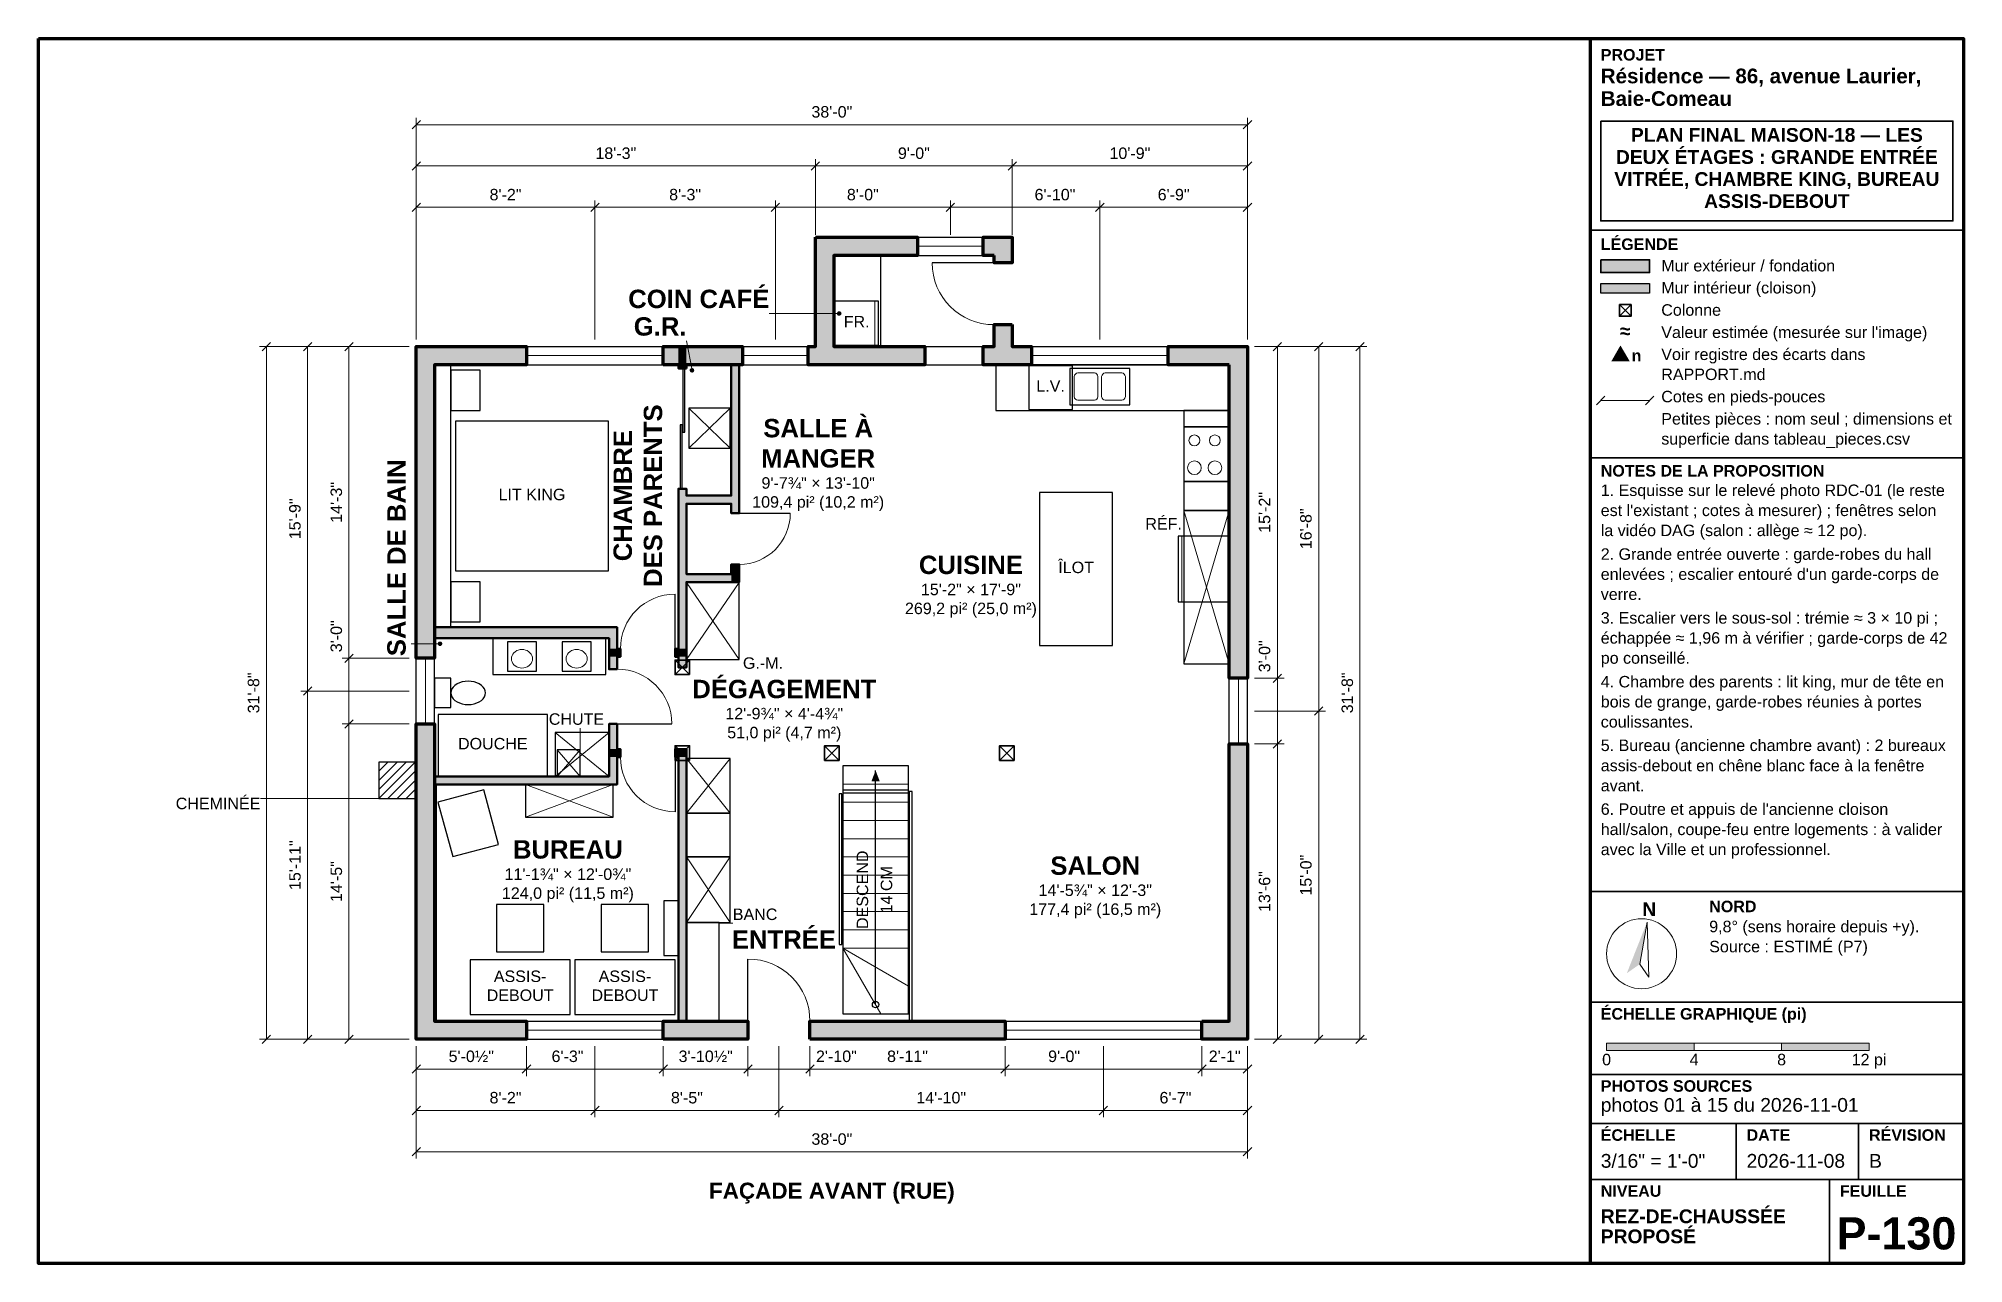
# Model space of a CAD drawing. Header units: inches. Extents: x -207 to 849, y -123 to 549.
import ezdxf
from ezdxf.enums import TextEntityAlignment as Align

# ---------------------------------------------------------------- set-up
doc = ezdxf.new("R2010")
doc.units = ezdxf.units.IN
doc.header["$MEASUREMENT"] = 0
for name, color, linetype in [('00-Cartouche', 7, 'Continuous'), ('10-Murs', 7, 'Continuous'), ('20-Ouvertures', 7, 'Continuous'), ('30-Escaliers-Elements', 7, 'Continuous'), ('40-Structure', 7, 'Continuous'), ('50-Cotes', 7, 'Continuous'), ('60-Etiquettes', 7, 'Continuous')]:
    doc.layers.add(name, color=color, linetype=linetype)
doc.styles.add('RELEVE', font='arial.ttf')
doc.styles.add('RELEVE_GRAS', font='arialbd.ttf')

msp = doc.modelspace()

# ---------------------------------------------------------------- hatches: boundary and pattern name
at = {"layer": '00-Cartouche', "true_color": 0x4d4d4d}
h = msp.add_hatch(color=7, dxfattribs=at)
h.dxf.hatch_style = 1
h.paths.add_polyline_path([(649.8, 427.6), (676.6, 427.6), (676.6, 420.6), (649.8, 420.6)])
at = {"layer": '00-Cartouche', "true_color": 0xc8c8c8}
h = msp.add_hatch(color=7, dxfattribs=at)
h.dxf.hatch_style = 1
h.paths.add_polyline_path([(649.8, 414.6), (676.6, 414.6), (676.6, 409.3), (649.8, 409.3)])
at = {"layer": '00-Cartouche', "true_color": 0xe8730c}
h = msp.add_hatch(color=30, dxfattribs=at)
h.dxf.hatch_style = 1
h.paths.add_polyline_path([(655.6, 371.9), (665.7, 371.9), (660.6, 380.6)])
at = {"layer": '00-Cartouche', "true_color": 0x000000}
h = msp.add_hatch(color=7, dxfattribs=at)
h.dxf.hatch_style = 1
h.paths.add_polyline_path([(675.2, 64.3), (664.1, 36.2), (671.2, 41.2)])
h = msp.add_hatch(color=7, dxfattribs=at)
h.dxf.hatch_style = 1
h.paths.add_polyline_path([(653, -2.1), (701, -2.1), (701, -6.1), (653, -6.1)])
h = msp.add_hatch(color=7, dxfattribs=at)
h.dxf.hatch_style = 1
h.paths.add_polyline_path([(749, -2.1), (797, -2.1), (797, -6.1), (749, -6.1)])
at = {"layer": '10-Murs', "true_color": 0x4d4d4d}
h = msp.add_hatch(color=7, dxfattribs=at)
h.dxf.hatch_style = 1
h.paths.add_polyline_path([(229, 370), (229, 440), (219, 440), (219, 370)])
h = msp.add_hatch(color=7, dxfattribs=at)
h.dxf.hatch_style = 1
h.paths.add_polyline_path([(219, 430), (219, 440), (275, 440), (275, 430)])
h = msp.add_hatch(color=7, dxfattribs=at)
h.dxf.hatch_style = 1
h.paths.add_polyline_path([(327, 440), (327, 430), (311, 430), (311, 440)])
h = msp.add_hatch(color=7, dxfattribs=at)
h.dxf.hatch_style = 1
h.paths.add_polyline_path([(317, 440), (327, 440), (327, 426), (317, 426)])
h = msp.add_hatch(color=7, dxfattribs=at)
h.dxf.hatch_style = 1
h.paths.add_polyline_path([(327, 370), (317, 370), (317, 392), (327, 392)])
h = msp.add_hatch(color=7, dxfattribs=at)
h.dxf.hatch_style = 1
h.paths.add_polyline_path([(0, 370), (0, 380), (60.5, 380), (60.5, 370)])
h = msp.add_hatch(color=7, dxfattribs=at)
h.dxf.hatch_style = 1
h.paths.add_polyline_path([(0, 380), (10, 380), (10, 209), (0, 209)])
h = msp.add_hatch(color=7, dxfattribs=at)
h.dxf.hatch_style = 1
h.paths.add_polyline_path([(135.5, 370), (135.5, 380), (179, 380), (179, 370)])
at = {"layer": '10-Murs', "true_color": 0xc8c8c8}
h = msp.add_hatch(color=7, dxfattribs=at)
h.dxf.hatch_style = 1
h.paths.add_polyline_path([(143.8, 380), (148.2, 380), (148.2, 368), (143.8, 368)])
h = msp.add_hatch(color=7, dxfattribs=at)
h.dxf.hatch_style = 1
h.paths.add_polyline_path([(172.8, 380), (177.2, 380), (177.2, 288.5), (172.8, 288.5)])
at = {"layer": '10-Murs', "true_color": 0x4d4d4d}
h = msp.add_hatch(color=7, dxfattribs=at)
h.dxf.hatch_style = 1
h.paths.add_polyline_path([(215, 370), (215, 380), (279, 380), (279, 370)])
h = msp.add_hatch(color=7, dxfattribs=at)
h.dxf.hatch_style = 1
h.paths.add_polyline_path([(311, 370), (311, 380), (337.5, 380), (337.5, 370)])
h = msp.add_hatch(color=7, dxfattribs=at)
h.dxf.hatch_style = 1
h.paths.add_polyline_path([(456, 380), (456, 370), (412.5, 370), (412.5, 380)])
h = msp.add_hatch(color=7, dxfattribs=at)
h.dxf.hatch_style = 1
h.paths.add_polyline_path([(446, 380), (456, 380), (456, 198), (446, 198)])
at = {"layer": '10-Murs', "true_color": 0xc8c8c8}
h = msp.add_hatch(color=7, dxfattribs=at)
h.dxf.hatch_style = 1
h.paths.add_polyline_path([(148.2, 204), (143.8, 204), (143.8, 302), (148.2, 302)])
h = msp.add_hatch(color=7, dxfattribs=at)
h.dxf.hatch_style = 1
h.paths.add_polyline_path([(143.8, 293.8), (177.2, 293.8), (177.2, 298.2), (143.8, 298.2)])
h = msp.add_hatch(color=7, dxfattribs=at)
h.dxf.hatch_style = 1
h.paths.add_polyline_path([(143.8, 250.8), (177.2, 250.8), (177.2, 255.2), (143.8, 255.2)])
h = msp.add_hatch(color=7, dxfattribs=at)
h.dxf.hatch_style = 1
h.paths.add_polyline_path([(177.2, 250.8), (172.8, 250.8), (172.8, 260.5), (177.2, 260.5)])
h = msp.add_hatch(color=7, dxfattribs=at)
h.dxf.hatch_style = 1
h.paths.add_polyline_path([(0, 220), (110.2, 220), (110.2, 226), (0, 226)])
h = msp.add_hatch(color=7, dxfattribs=at)
h.dxf.hatch_style = 1
h.paths.add_polyline_path([(105.8, 226), (110.2, 226), (110.2, 203), (105.8, 203)])
h = msp.add_hatch(color=7, dxfattribs=at)
h.dxf.hatch_style = 1
h.paths.add_polyline_path([(105.8, 209.8), (105.8, 214.2), (112, 214.2), (112, 209.8)])
h = msp.add_hatch(color=7, dxfattribs=at)
h.dxf.hatch_style = 1
h.paths.add_polyline_path([(148.2, 214.2), (148.2, 209.8), (142, 209.8), (142, 214.2)])
at = {"layer": '10-Murs', "true_color": 0x4d4d4d}
h = msp.add_hatch(color=7, dxfattribs=at)
h.dxf.hatch_style = 1
h.paths.add_polyline_path([(10, 0), (0, 0), (0, 173), (10, 173)])
at = {"layer": '10-Murs', "true_color": 0xc8c8c8}
h = msp.add_hatch(color=7, dxfattribs=at)
h.dxf.hatch_style = 1
h.paths.add_polyline_path([(110.2, 139.8), (105.8, 139.8), (105.8, 173), (110.2, 173)])
h = msp.add_hatch(color=7, dxfattribs=at)
h.dxf.hatch_style = 1
h.paths.add_polyline_path([(105.8, 154.8), (105.8, 159.2), (112, 159.2), (112, 154.8)])
h = msp.add_hatch(color=7, dxfattribs=at)
h.dxf.hatch_style = 1
h.paths.add_polyline_path([(148.2, 159.2), (148.2, 154.8), (142, 154.8), (142, 159.2)])
h = msp.add_hatch(color=7, dxfattribs=at)
h.dxf.hatch_style = 1
h.paths.add_polyline_path([(148.2, 0), (148.2, 159.2), (143.8, 159.2), (143.8, 0)])
at = {"layer": '10-Murs', "true_color": 0x4d4d4d}
h = msp.add_hatch(color=7, dxfattribs=at)
h.dxf.hatch_style = 1
h.paths.add_polyline_path([(456, 0), (446, 0), (446, 162), (456, 162)])
at = {"layer": '10-Murs', "true_color": 0xc8c8c8}
h = msp.add_hatch(color=7, dxfattribs=at)
h.dxf.hatch_style = 1
h.paths.add_polyline_path([(0, 139.8), (110.2, 139.8), (110.2, 144.2), (0, 144.2)])
at = {"layer": '10-Murs', "true_color": 0x4d4d4d}
h = msp.add_hatch(color=7, dxfattribs=at)
h.dxf.hatch_style = 1
h.paths.add_polyline_path([(0, 0), (0, 10), (60.5, 10), (60.5, 0)])
h = msp.add_hatch(color=7, dxfattribs=at)
h.dxf.hatch_style = 1
h.paths.add_polyline_path([(135.5, 0), (135.5, 10), (182, 10), (182, 0)])
h = msp.add_hatch(color=7, dxfattribs=at)
h.dxf.hatch_style = 1
h.paths.add_polyline_path([(216, 0), (216, 10), (323, 10), (323, 0)])
h = msp.add_hatch(color=7, dxfattribs=at)
h.dxf.hatch_style = 1
h.paths.add_polyline_path([(456, 10), (456, 0), (431, 0), (431, 10)])
at = {"layer": '30-Escaliers-Elements', "true_color": 0x000000}
h = msp.add_hatch(color=7, dxfattribs=at)
h.dxf.hatch_style = 1
h.paths.add_polyline_path([(252, 147.5), (249.7, 141.4), (254.3, 141.4)])
at = {"layer": '60-Etiquettes', "true_color": 0x000000}
h = msp.add_hatch(color=7, dxfattribs=at)
h.dxf.hatch_style = 1
h.paths.add_polyline_path([(233.3, 398.1), (233.2, 398.6), (232.9, 399), (232.5, 399.3), (232, 399.4), (231.5, 399.3), (231.1, 399), (230.9, 398.6), (230.8, 398.1), (230.9, 397.6), (231.1, 397.2), (231.5, 397), (232, 396.9), (232.5, 397), (232.9, 397.2), (233.2, 397.6)])
h = msp.add_hatch(color=7, dxfattribs=at)
h.dxf.hatch_style = 1
h.paths.add_polyline_path([(152.5, 367), (152.4, 367.5), (152.2, 367.9), (151.8, 368.1), (151.3, 368.2), (150.8, 368.1), (150.4, 367.9), (150.1, 367.5), (150, 367), (150.1, 366.5), (150.4, 366.1), (150.8, 365.8), (151.3, 365.7), (151.8, 365.8), (152.2, 366.1), (152.4, 366.5)])
h = msp.add_hatch(color=7, dxfattribs=at)
h.dxf.hatch_style = 1
h.paths.add_polyline_path([(14.3, 217), (14.2, 217.5), (13.9, 217.9), (13.5, 218.1), (13, 218.2), (12.5, 218.1), (12.1, 217.9), (11.9, 217.5), (11.8, 217), (11.9, 216.5), (12.1, 216.1), (12.5, 215.8), (13, 215.7), (13.5, 215.8), (13.9, 216.1), (14.2, 216.5)])

# ---------------------------------------------------------------- linework, layer by layer
at = {"layer": '00-Cartouche', "color": 7, "lineweight": 70}
msp.add_lwpolyline([(-207.2, 549), (848.8, 549), (848.8, -123), (-207.2, -123)], close=True, dxfattribs=at)
msp.add_lwpolyline([(644, 549), (644, -123)], dxfattribs=at)
at = {"layer": '00-Cartouche', "color": 7, "lineweight": 35}
for points in [[(649.8, 503.7), (843, 503.7), (843, 448.9), (649.8, 448.9)], [(649.8, 427.6), (676.6, 427.6), (676.6, 420.6), (649.8, 420.6)], [(660, 403), (666.4, 403), (666.4, 396.6), (660, 396.6)]]:
    msp.add_lwpolyline(points, close=True, dxfattribs=at)
for points in [[(644, 443.8), (848.8, 443.8)], [(647.4, 348), (652.1, 352.7)], [(674.3, 348), (678.9, 352.7)], [(644, 318.9), (848.8, 318.9)], [(644, 81.1), (848.8, 81.1)], [(644, 20.3), (848.8, 20.3)], [(644, -19.3), (848.8, -19.3)], [(644, -46.2), (848.8, -46.2)], [(724, -46.2), (724, -76.9)], [(791.2, -46.2), (791.2, -76.9)], [(644, -76.9), (848.8, -76.9)], [(775.2, -76.9), (775.2, -123)]]:
    msp.add_lwpolyline(points, dxfattribs=at)
at = {"layer": '00-Cartouche', "color": 7, "lineweight": 25}
msp.add_lwpolyline([(649.8, 414.6), (676.6, 414.6), (676.6, 409.3), (649.8, 409.3)], close=True, dxfattribs=at)
for points in [[(660, 403), (666.4, 396.6)], [(666.4, 403), (660, 396.6)]]:
    msp.add_lwpolyline(points, dxfattribs=at)
at = {"layer": '00-Cartouche', "color": 7, "lineweight": 18}
msp.add_lwpolyline([(649.8, 350.4), (676.6, 350.4)], dxfattribs=at)
for points in [[(675.2, 64.3), (671.2, 41.2), (676.2, 34.1)], [(653, -2.1), (797, -2.1), (797, -6.1), (653, -6.1)], [(701, -2.1), (749, -2.1), (749, -6.1), (701, -6.1)]]:
    msp.add_lwpolyline(points, close=True, dxfattribs=at)
msp.add_circle((672.2, 46.9), 19.2, dxfattribs=at)
at = {"layer": '10-Murs', "color": 7, "lineweight": 70}
for points in [[(219, 440), (229, 440), (275, 440), (275, 430), (229, 430), (229, 380), (279, 380), (279, 370), (229, 370), (219, 370), (215, 370), (215, 380), (219, 380), (219, 430), (219, 440)], [(317, 430), (311, 430), (311, 440), (317, 440), (327, 440), (327, 430), (327, 426), (317, 426), (317, 430)], [(327, 392), (327, 380), (337.5, 380), (337.5, 370), (327, 370), (317, 370), (311, 370), (311, 380), (317, 380), (317, 392), (327, 392)], [(0, 370), (0, 380), (10, 380), (60.5, 380), (60.5, 370), (10, 370), (10, 209), (0, 209), (0, 370)], [(135.5, 370), (135.5, 380), (179, 380), (179, 370), (135.5, 370)], [(446, 370), (412.5, 370), (412.5, 380), (446, 380), (456, 380), (456, 370), (456, 198), (446, 198), (446, 370)], [(10, 0), (0, 0), (0, 10), (0, 173), (10, 173), (10, 10), (60.5, 10), (60.5, 0), (10, 0)], [(431, 10), (446, 10), (446, 162), (456, 162), (456, 10), (456, 0), (446, 0), (431, 0), (431, 10)], [(135.5, 0), (135.5, 10), (182, 10), (182, 0), (135.5, 0)], [(216, 0), (216, 10), (323, 10), (323, 0), (216, 0)]]:
    msp.add_lwpolyline(points, dxfattribs=at)
at = {"layer": '10-Murs', "color": 7, "lineweight": 50}
for points in [[(177.2, 370), (177.2, 298.2), (177.2, 293.8), (177.2, 288.5), (172.8, 288.5), (172.8, 293.8), (148.2, 293.8), (148.2, 255.2), (172.8, 255.2), (172.8, 260.5), (177.2, 260.5), (177.2, 255.2), (177.2, 250.8), (172.8, 250.8), (148.2, 250.8), (148.2, 214.2), (148.2, 209.8), (148.2, 204), (143.8, 204), (143.8, 209.8), (142, 209.8), (142, 214.2), (143.8, 214.2), (143.8, 250.8)], [(143.8, 250.8), (143.8, 255.2), (143.8, 293.8), (143.8, 298.2), (143.8, 302), (148.2, 302), (148.2, 298.2), (172.8, 298.2), (172.8, 370)], [(148.2, 368), (143.8, 368), (143.8, 370)], [(148.2, 370), (148.2, 368)], [(10, 226), (105.8, 226), (110.2, 226), (110.2, 220), (110.2, 214.2), (112, 214.2), (112, 209.8), (110.2, 209.8), (110.2, 203)], [(110.2, 203), (105.8, 203), (105.8, 209.8), (105.8, 214.2), (105.8, 220), (10, 220)], [(105.8, 154.8), (105.8, 159.2), (105.8, 173), (110.2, 173), (110.2, 159.2), (112, 159.2), (112, 154.8), (110.2, 154.8), (110.2, 144.2), (110.2, 139.8), (105.8, 139.8), (10, 139.8)], [(143.8, 10), (143.8, 154.8), (142, 154.8), (142, 159.2), (143.8, 159.2), (148.2, 159.2)], [(148.2, 159.2), (148.2, 154.8), (148.2, 10)], [(10, 144.2), (105.8, 144.2), (105.8, 154.8)]]:
    msp.add_lwpolyline(points, dxfattribs=at)
at = {"layer": '20-Ouvertures', "color": 7, "lineweight": 25}
for points in [[(275, 440), (311, 440)], [(275, 430), (275, 440)], [(311, 430), (311, 440)], [(275, 430), (311, 430)], [(317, 426), (283, 426)], [(60.5, 380), (135.5, 380)], [(60.5, 370), (60.5, 380)], [(60.5, 370), (135.5, 370)], [(135.5, 370), (135.5, 380)], [(179, 380), (215, 380)], [(179, 370), (179, 380)], [(179, 370), (215, 370)], [(215, 370), (215, 380)], [(279, 380), (311, 380)], [(279, 370), (311, 370)], [(337.5, 380), (412.5, 380)], [(337.5, 370), (337.5, 380)], [(337.5, 370), (412.5, 370)], [(412.5, 370), (412.5, 380)], [(177.2, 288.5), (205.2, 288.5)], [(142, 214.2), (142, 244.2)], [(0, 173), (0, 209)], [(10, 209), (0, 209)], [(10, 173), (10, 209)], [(446, 162), (446, 198)], [(456, 198), (446, 198)], [(456, 162), (456, 198)], [(10, 173), (0, 173)], [(110.2, 173), (140.2, 173)], [(456, 162), (446, 162)], [(142, 154.8), (142, 124.8)], [(182, 10), (182, 44)], [(60.5, 10), (135.5, 10)], [(60.5, 0), (60.5, 10)], [(60.5, 0), (135.5, 0)], [(135.5, 0), (135.5, 10)], [(323, 10), (431, 10)], [(323, 0), (323, 10)], [(323, 0), (431, 0)], [(431, 0), (431, 10)]]:
    msp.add_lwpolyline(points, dxfattribs=at)
at = {"layer": '20-Ouvertures', "color": 7, "lineweight": 18}
for points in [[(275, 435), (311, 435)], [(60.5, 375), (135.5, 375)], [(179, 375), (215, 375)], [(337.5, 375), (412.5, 375)], [(148.2, 368), (143.8, 368)], [(148.2, 302), (143.8, 302)], [(5, 173), (5, 209)], [(451, 162), (451, 198)], [(60.5, 5), (135.5, 5)], [(323, 5), (431, 5)]]:
    msp.add_lwpolyline(points, dxfattribs=at)
at = {"layer": '20-Ouvertures', "color": 7, "lineweight": 25}
for points in [[(147.3, 333), (147.3, 368), (146.2, 368), (146.2, 333)], [(145.8, 302), (145.8, 337), (144.7, 337), (144.7, 302)]]:
    msp.add_lwpolyline(points, close=True, dxfattribs=at)
at = {"layer": '20-Ouvertures', "color": 7, "lineweight": 18}
for centre, radius, start, end in [((317, 426), 34, 180, 270), ((177.2, 288.5), 28, 270, 0), ((142, 214.2), 30, 90, 180), ((110.2, 173), 30, 0, 90), ((142, 154.8), 30, 180, 270), ((182, 10), 34, 0, 90)]:
    msp.add_arc(centre, radius, start, end, dxfattribs=at)
at = {"layer": '30-Escaliers-Elements', "color": 7, "lineweight": 25}
for points in [[(229, 430), (229, 380), (254.8, 380), (254.8, 430)], [(229.6, 404.8), (229.6, 380.8), (253.6, 380.8), (253.6, 404.8)], [(10, 370), (10, 226), (19, 226), (19, 370)], [(446, 370), (318, 370), (318, 345), (446, 345)], [(19, 367), (19, 345), (35, 345), (35, 367)], [(360, 369.5), (336, 369.5), (336, 345.5), (360, 345.5)], [(391.5, 368), (358.5, 368), (358.5, 348), (391.5, 348)], [(21.5, 339), (21.5, 257), (105.5, 257), (105.5, 339)], [(172.2, 324.2), (172.2, 346.2), (149.5, 346.2), (149.5, 324.2)], [(446, 336), (446, 345), (421, 345), (421, 336)], [(446, 306), (446, 336), (421, 336), (421, 306)], [(382, 216), (382, 300), (342, 300), (342, 216)], [(446, 290), (446, 306), (421, 306), (421, 290)], [(446, 206), (446, 290), (421, 290), (421, 206)], [(446, 240), (446, 276), (418, 276), (418, 240)], [(19, 251), (19, 229), (35, 229), (35, 251)], [(148.2, 250.5), (148.2, 208.3), (177.2, 208.3), (177.2, 250.5)], [(104, 220), (42, 220), (42, 200), (104, 200)], [(66, 218), (50, 218), (50, 202), (66, 202)], [(96, 218), (80, 218), (80, 202), (96, 202)], [(10, 198), (10, 182), (19, 182), (19, 198)], [(28.5, 183.6), (30.1, 183.7), (31.7, 184), (33.2, 184.5), (34.6, 185.1), (35.8, 185.9), (36.7, 186.8), (37.4, 187.8), (37.9, 188.9), (38, 190), (37.9, 191.1), (37.4, 192.2), (36.7, 193.2), (35.8, 194.1), (34.6, 194.9), (33.2, 195.5), (31.7, 196), (30.1, 196.3), (28.5, 196.4), (26.8, 196.3), (25.2, 196), (23.7, 195.5), (22.4, 194.9), (21.2, 194.1), (20.2, 193.2), (19.5, 192.2), (19.1, 191.1), (19, 190), (19.1, 188.9), (19.5, 187.8), (20.2, 186.8), (21.2, 185.9), (22.4, 185.1), (23.7, 184.5), (25.2, 184), (26.8, 183.7)], [(12, 144.2), (72, 144.2), (72, 178.2), (12, 178.2)], [(76.2, 144.2), (105.8, 144.2), (105.8, 168.2), (76.2, 168.2)], [(77.4, 144.2), (89.9, 144.2), (89.9, 158.8), (77.4, 158.8)], [(-20.5, 132), (-0.5, 132), (-0.5, 152), (-20.5, 152)], [(148.2, 154), (148.2, 124), (172.2, 124), (172.2, 154)], [(270, 14), (270, 150), (234, 150), (234, 14)], [(11.2, 10), (11.2, 139.8), (10, 139.8), (10, 10)], [(108, 139.8), (60, 139.8), (60, 121.8), (108, 121.8)], [(37, 136.8), (11.9, 130.1), (20, 100.2), (45.1, 106.9)], [(233.5, 52), (233.5, 134.7), (232, 134.7), (232, 52)], [(234, 135.2), (270, 135.2), (270, 136.7), (234, 136.7)], [(272, 10), (272, 135.9), (270.5, 135.9), (270.5, 10)], [(148.2, 124), (148.2, 100), (172.2, 100), (172.2, 124)], [(148.2, 100), (148.2, 64), (172.2, 64), (172.2, 100)], [(70, 74), (44, 74), (44, 48), (70, 48)], [(127.5, 74), (101.5, 74), (101.5, 48), (127.5, 48)], [(143.8, 46), (143.8, 76), (135.8, 76), (135.8, 46)], [(148.2, 64), (148.2, 10), (166.2, 10), (166.2, 64)], [(29.5, 13.5), (84.5, 13.5), (84.5, 43.5), (29.5, 43.5)], [(87, 13.5), (142, 13.5), (142, 43.5), (87, 43.5)]]:
    msp.add_lwpolyline(points, close=True, dxfattribs=at)
at = {"layer": '30-Escaliers-Elements', "color": 7, "lineweight": 18}
for points in [[(251.6, 404.8), (251.6, 380.8)], [(172.2, 324.2), (149.5, 346.2)], [(149.5, 324.2), (172.2, 346.2)], [(446, 206), (421, 290)], [(421, 206), (446, 290)], [(420, 240), (420, 276)], [(148.2, 250.5), (177.2, 208.3)], [(177.2, 250.5), (148.2, 208.3)], [(89.9, 170.6), (89.9, 158.8)], [(76.2, 144.2), (105.8, 168.2)], [(76.2, 168.2), (105.8, 144.2)], [(77.4, 144.2), (89.9, 158.8)], [(77.4, 158.8), (89.9, 144.2)], [(-20.5, 132), (-0.5, 152)], [(-20.5, 137), (-5.5, 152)], [(-20.5, 142), (-10.5, 152)], [(-20.5, 147), (-15.5, 152)], [(-20.5, 152), (-20.5, 152)], [(148.2, 154), (172.2, 124)], [(172.2, 154), (148.2, 124)], [(-15.5, 132), (-0.5, 147)], [(-10.5, 132), (-0.5, 142)], [(108, 139.8), (60, 121.8)], [(108, 121.8), (60, 139.8)], [(270, 140), (234, 140)], [(-85.5, 132), (-20.5, 132)], [(-5.5, 132), (-0.5, 137)], [(-0.5, 132), (-0.5, 132)], [(270, 130), (234, 130)], [(270, 120), (234, 120)], [(270, 110), (234, 110)], [(148.2, 100), (172.2, 64)], [(172.2, 100), (148.2, 64)], [(270, 100), (234, 100)], [(270, 90), (234, 90)], [(270, 80), (234, 80)], [(173.7, 63.6), (166.2, 63.6)], [(270, 70), (234, 70)], [(270, 60), (234, 60)], [(270, 50), (234, 50)], [(234, 50), (270, 29.2)], [(234, 50), (254.8, 14)]]:
    msp.add_lwpolyline(points, dxfattribs=at)
for points in [[(363, 365.5), (372, 365.5), (372.8, 365.3), (373.4, 364.9), (373.8, 364.3), (374, 363.5), (374, 352.5), (373.8, 351.7), (373.4, 351.1), (372.8, 350.7), (372, 350.5), (363, 350.5), (362.2, 350.7), (361.6, 351.1), (361.2, 351.7), (361, 352.5), (361, 363.5), (361.2, 364.3), (361.6, 364.9), (362.2, 365.3)], [(378, 365.5), (387, 365.5), (387.8, 365.3), (388.4, 364.9), (388.8, 364.3), (389, 363.5), (389, 352.5), (388.8, 351.7), (388.4, 351.1), (387.8, 350.7), (387, 350.5), (378, 350.5), (377.2, 350.7), (376.6, 351.1), (376.2, 351.7), (376, 352.5), (376, 363.5), (376.2, 364.3), (376.6, 364.9), (377.2, 365.3)], [(52.2, 208.7), (52.3, 207.8), (52.6, 207), (53, 206.2), (53.6, 205.4), (54.3, 204.8), (55.1, 204.3), (56, 203.9), (57, 203.7), (58, 203.6), (59, 203.7), (60, 203.9), (60.9, 204.3), (61.7, 204.8), (62.4, 205.4), (63, 206.2), (63.4, 207), (63.7, 207.8), (63.8, 208.7), (63.7, 209.6), (63.4, 210.5), (63, 211.3), (62.4, 212), (61.7, 212.6), (60.9, 213.2), (60, 213.5), (59, 213.8), (58, 213.8), (57, 213.8), (56, 213.5), (55.1, 213.2), (54.3, 212.6), (53.6, 212), (53, 211.3), (52.6, 210.5), (52.3, 209.6)], [(82.2, 208.7), (82.3, 207.8), (82.6, 207), (83, 206.2), (83.6, 205.4), (84.3, 204.8), (85.1, 204.3), (86, 203.9), (87, 203.7), (88, 203.6), (89, 203.7), (90, 203.9), (90.9, 204.3), (91.7, 204.8), (92.4, 205.4), (93, 206.2), (93.4, 207), (93.7, 207.8), (93.8, 208.7), (93.7, 209.6), (93.4, 210.5), (93, 211.3), (92.4, 212), (91.7, 212.6), (90.9, 213.2), (90, 213.5), (89, 213.8), (88, 213.8), (87, 213.8), (86, 213.5), (85.1, 213.2), (84.3, 212.6), (83.6, 212), (83, 211.3), (82.6, 210.5), (82.3, 209.6)]]:
    msp.add_lwpolyline(points, close=True, dxfattribs=at)
at = {"layer": '30-Escaliers-Elements', "color": 7, "lineweight": 25}
msp.add_lwpolyline([(252, 19), (252, 147.5)], dxfattribs=at)
at = {"layer": '30-Escaliers-Elements', "color": 7, "lineweight": 18}
for centre, radius in [((426.9, 328.5), 3), ((438.1, 328.5), 3), ((426.9, 313.5), 3.75), ((438.1, 313.5), 3.75)]:
    msp.add_circle(centre, radius, dxfattribs=at)
at = {"layer": '30-Escaliers-Elements', "color": 7, "lineweight": 25}
msp.add_circle((252, 19), 1.76, dxfattribs=at)
at = {"layer": '40-Structure', "color": 7, "lineweight": 35}
for points in [[(150, 200), (150, 208), (142, 208), (142, 200)], [(150, 153), (150, 161), (142, 161), (142, 153)], [(232, 153), (232, 161), (224, 161), (224, 153)], [(328, 153), (328, 161), (320, 161), (320, 153)]]:
    msp.add_lwpolyline(points, close=True, dxfattribs=at)
at = {"layer": '40-Structure', "color": 7, "lineweight": 25}
for points in [[(150, 200), (142, 208)], [(150, 208), (142, 200)], [(150, 153), (142, 161)], [(150, 161), (142, 153)], [(232, 153), (224, 161)], [(232, 161), (224, 153)], [(328, 153), (320, 161)], [(328, 161), (320, 153)]]:
    msp.add_lwpolyline(points, dxfattribs=at)
at = {"layer": '50-Cotes', "color": 7, "lineweight": 35}
for points in [[(-2.3, 499.4), (2.3, 504)], [(453.7, 499.4), (458.3, 504)], [(-2.3, 476.7), (2.3, 481.4)], [(216.7, 476.7), (221.3, 481.4)], [(324.7, 476.7), (329.3, 481.4)], [(453.7, 476.7), (458.3, 481.4)], [(-2.3, 454.1), (2.3, 458.7)], [(95.7, 454.1), (100.3, 458.7)], [(194.7, 454.1), (199.3, 458.7)], [(290.7, 454.1), (295.3, 458.7)], [(372.7, 454.1), (377.3, 458.7)], [(453.7, 454.1), (458.3, 458.7)], [(-84.5, 377.7), (-79.9, 382.3)], [(-61.9, 377.7), (-57.2, 382.3)], [(-39.2, 377.7), (-34.6, 382.3)], [(470.1, 377.7), (474.7, 382.3)], [(492.7, 377.7), (497.4, 382.3)], [(515.4, 377.7), (520, 382.3)], [(-39.2, 206.7), (-34.6, 211.3)], [(-61.9, 188.7), (-57.2, 193.3)], [(470.1, 195.7), (474.7, 200.3)], [(492.7, 177.7), (497.4, 182.3)], [(-39.2, 170.7), (-34.6, 175.3)], [(470.1, 159.7), (474.7, 164.3)], [(-84.5, -2.3), (-79.9, 2.3)], [(-61.9, -2.3), (-57.2, 2.3)], [(-39.2, -2.3), (-34.6, 2.3)], [(470.1, -2.3), (474.7, 2.3)], [(492.7, -2.3), (497.4, 2.3)], [(515.4, -2.3), (520, 2.3)], [(-2.3, -18.7), (2.3, -14.1)], [(58.2, -18.7), (62.8, -14.1)], [(133.2, -18.7), (137.8, -14.1)], [(179.7, -18.7), (184.3, -14.1)], [(213.7, -18.7), (218.3, -14.1)], [(320.7, -18.7), (325.3, -14.1)], [(428.7, -18.7), (433.3, -14.1)], [(453.7, -18.7), (458.3, -14.1)], [(-2.3, -41.4), (2.3, -36.7)], [(95.7, -41.4), (100.3, -36.7)], [(196.7, -41.4), (201.3, -36.7)], [(374.7, -41.4), (379.3, -36.7)], [(453.7, -41.4), (458.3, -36.7)], [(-2.3, -64), (2.3, -59.4)], [(453.7, -64), (458.3, -59.4)]]:
    msp.add_lwpolyline(points, dxfattribs=at)
at = {"layer": '50-Cotes', "color": 7, "lineweight": 18}
for points in [[(0, 383.8), (0, 505.5)], [(0, 501.7), (456, 501.7)], [(456, 383.8), (456, 505.5)], [(0, 479.1), (219, 479.1)], [(219, 441.3), (219, 482.8)], [(219, 479.1), (327, 479.1)], [(327, 441.3), (327, 482.8)], [(327, 479.1), (456, 479.1)], [(0, 456.4), (98, 456.4)], [(98, 383.8), (98, 460.2)], [(98, 456.4), (197, 456.4)], [(197, 383.8), (197, 460.2)], [(197, 456.4), (293, 456.4)], [(293, 441.3), (293, 460.2)], [(293, 456.4), (375, 456.4)], [(375, 383.8), (375, 460.2)], [(375, 456.4), (456, 456.4)], [(-3.8, 380), (-86, 380)], [(-82.2, 0), (-82.2, 380)], [(-59.6, 191), (-59.6, 380)], [(-36.9, 209), (-36.9, 380)], [(459.8, 380), (521.5, 380)], [(472.4, 198), (472.4, 380)], [(495.1, 180), (495.1, 380)], [(517.7, 0), (517.7, 380)], [(-3.8, 209), (-40.7, 209)], [(-36.9, 173), (-36.9, 209)], [(-3.8, 191), (-63.3, 191)], [(-59.6, 0), (-59.6, 191)], [(459.8, 198), (476.2, 198)], [(472.4, 162), (472.4, 198)], [(459.8, 180), (498.8, 180)], [(495.1, 0), (495.1, 180)], [(-3.8, 173), (-40.7, 173)], [(-36.9, 0), (-36.9, 173)], [(459.8, 162), (476.2, 162)], [(472.4, 0), (472.4, 162)], [(-3.8, 0), (-86, 0)], [(459.8, 0), (521.5, 0)], [(0, -3.8), (0, -65.5)], [(60.5, -3.8), (60.5, -20.2)], [(98, -3.8), (98, -42.8)], [(135.5, -3.8), (135.5, -20.2)], [(182, -3.8), (182, -20.2)], [(199, -3.8), (199, -42.8)], [(216, -3.8), (216, -20.2)], [(323, -3.8), (323, -20.2)], [(377, -3.8), (377, -42.8)], [(431, -3.8), (431, -20.2)], [(456, -3.8), (456, -65.5)], [(0, -16.4), (60.5, -16.4)], [(60.5, -16.4), (135.5, -16.4)], [(135.5, -16.4), (182, -16.4)], [(182, -16.4), (216, -16.4)], [(216, -16.4), (323, -16.4)], [(323, -16.4), (431, -16.4)], [(431, -16.4), (456, -16.4)], [(0, -39.1), (98, -39.1)], [(98, -39.1), (199, -39.1)], [(199, -39.1), (377, -39.1)], [(377, -39.1), (456, -39.1)], [(0, -61.7), (456, -61.7)]]:
    msp.add_lwpolyline(points, dxfattribs=at)
at = {"layer": '60-Etiquettes', "color": 7, "lineweight": 18}
for points in [[(193.7, 398.1), (232, 398.1)], [(148.2, 383.1), (151.3, 367)], [(-2.8, 217), (13, 217)]]:
    msp.add_lwpolyline(points, dxfattribs=at)

# ---------------------------------------------------------------- texts
at = {"layer": '00-Cartouche', "color": 7}
for s, height, style, p in [('PROJET', 6.3, 'RELEVE_GRAS', (649.8, 536.9)), ('Résidence — 86, avenue Laurier,', 8.063, 'RELEVE_GRAS', (649.8, 524.4)), ('Baie-Comeau', 8.063, 'RELEVE_GRAS', (649.8, 512)), ('LÉGENDE', 6.3, 'RELEVE_GRAS', (649.8, 433)), ('Mur extérieur / fondation', 6.299, 'RELEVE', (683, 421.2)), ('Mur intérieur (cloison)', 6.299, 'RELEVE', (683, 409.1)), ('Colonne', 6.3, 'RELEVE', (683, 396.9)), ("Valeur estimée (mesurée sur l'image)", 6.299, 'RELEVE', (683, 384.7)), ('Voir registre des écarts dans', 6.299, 'RELEVE', (683, 372.6)), ('RAPPORT.md', 6.3, 'RELEVE', (683, 361.6)), ('Cotes en pieds-pouces', 6.299, 'RELEVE', (683, 349.4)), ('Petites pièces : nom seul ; dimensions et', 6.299, 'RELEVE', (683, 337.2)), ('superficie dans tableau_pieces.csv', 6.299, 'RELEVE', (683, 326.2)), ('NOTES DE LA PROPOSITION', 6.299, 'RELEVE_GRAS', (649.8, 308.7)), ('1. Esquisse sur le relevé photo RDC-01 (le reste', 6.299, 'RELEVE', (649.8, 298)), ("est l'existant ; cotes à mesurer) ; fenêtres selon", 6.299, 'RELEVE', (649.8, 287)), ('la vidéo DAG (salon : allège ≈ 12 po).', 6.299, 'RELEVE', (649.8, 276)), ('2. Grande entrée ouverte : garde-robes du hall', 6.299, 'RELEVE', (649.8, 263)), ("enlevées ; escalier entouré d'un garde-corps de", 6.299, 'RELEVE', (649.8, 252)), ('verre.', 6.3, 'RELEVE', (649.8, 241)), ('3. Escalier vers le sous-sol : trémie ≈ 3 × 10 pi ;', 6.299, 'RELEVE', (649.8, 228)), ('échappée ≈ 1,96 m à vérifier ; garde-corps de 42', 6.299, 'RELEVE', (649.8, 217)), ('po conseillé.', 6.299, 'RELEVE', (649.8, 206)), ('4. Chambre des parents : lit king, mur de tête en', 6.299, 'RELEVE', (649.8, 193)), ('bois de grange, garde-robes réunies à portes', 6.299, 'RELEVE', (649.8, 182)), ('coulissantes.', 6.299, 'RELEVE', (649.8, 171)), ('5. Bureau (ancienne chambre avant) : 2 bureaux', 6.299, 'RELEVE', (649.8, 158.1)), ('assis-debout en chêne blanc face à la fenêtre', 6.299, 'RELEVE', (649.8, 147)), ('avant.', 6.3, 'RELEVE', (649.8, 136)), ("6. Poutre et appuis de l'ancienne cloison", 6.299, 'RELEVE', (649.8, 123.1)), ('hall/salon, coupe-feu entre logements : à valider', 6.299, 'RELEVE', (649.8, 112)), ('avec la Ville et un professionnel.', 6.299, 'RELEVE', (649.8, 101)), ('NORD', 6.3, 'RELEVE_GRAS', (709.3, 69.7)), ('9,8° (sens horaire depuis +y).', 6.299, 'RELEVE', (709.3, 58.7)), ('Source : ESTIMÉ (P7)', 6.299, 'RELEVE', (709.3, 47.7)), ('ÉCHELLE GRAPHIQUE (pi)', 6.299, 'RELEVE_GRAS', (649.8, 10.8)), ('PHOTOS SOURCES', 6.299, 'RELEVE_GRAS', (649.8, -28.8)), ('photos 01 à 15 du 2026-11-01', 7.559, 'RELEVE', (649.8, -39.8)), ('ÉCHELLE', 6.3, 'RELEVE_GRAS', (649.8, -55.7)), ('DATE', 6.3, 'RELEVE_GRAS', (729.8, -55.7)), ('RÉVISION', 6.3, 'RELEVE_GRAS', (797, -55.7)), ('3/16" = 1\'-0"', 7.559, 'RELEVE', (649.8, -70.5)), ('2026-11-08', 7.56, 'RELEVE', (729.8, -70.5)), ('B', 7.56, 'RELEVE', (797, -70.5)), ('NIVEAU', 6.3, 'RELEVE_GRAS', (649.8, -86.4)), ('FEUILLE', 6.3, 'RELEVE_GRAS', (781, -86.4)), ('REZ-DE-CHAUSSÉE', 7.559, 'RELEVE_GRAS', (649.8, -100.9)), ('PROPOSÉ', 7.56, 'RELEVE_GRAS', (649.8, -111.9))]:
    msp.add_text(s, height=height, dxfattribs=dict(at, style=style)).set_placement(p)
for s, height, style, p in [('PLAN FINAL MAISON-18 — LES', 7.559, 'RELEVE_GRAS', (746.4, 492.3)), ('DEUX ÉTAGES : GRANDE ENTRÉE', 7.559, 'RELEVE_GRAS', (746.4, 480.2)), ('VITRÉE, CHAMBRE KING, BUREAU', 7.559, 'RELEVE_GRAS', (746.4, 468.1)), ('ASSIS-DEBOUT', 7.559, 'RELEVE_GRAS', (746.4, 456)), ('≈', 7.56, 'RELEVE_GRAS', (663.2, 384.7)), ('N', 7.56, 'RELEVE_GRAS', (676.4, 67.6)), ('0', 6.3, 'RELEVE', (653, -14.3)), ('4', 6.3, 'RELEVE', (701, -14.3)), ('8', 6.3, 'RELEVE', (749, -14.3)), ('12 pi', 6.3, 'RELEVE', (797, -14.3)), ('P-130', 17.64, 'RELEVE_GRAS', (812, -115.3))]:
    msp.add_text(s, height=height, dxfattribs=dict(at, style=style)).set_placement(p, align=Align.CENTER)
at = {"layer": '00-Cartouche', "color": 30, "true_color": 0xe8730c, "style": 'RELEVE_GRAS'}
msp.add_text('n', height=6.3, dxfattribs=at).set_placement((666.7, 371.9))
at = {"layer": '30-Escaliers-Elements', "color": 7, "style": 'RELEVE'}
for s, p in [('FR.', (241.6, 390.5)), ('L.V.', (348, 355.2)), ('LIT KING', (63.5, 295.7)), ('RÉF.', (410, 279.6)), ('ÎLOT', (362, 255.7)), ('G.-M.', (190.2, 203.2)), ('CHUTE', (87.9, 172.5)), ('DOUCHE', (42, 159)), ('CHEMINÉE', (-108.7, 126.2)), ('BANC', (185.9, 65.4)), ('ASSIS-', (57, 31.4)), ('ASSIS-', (114.5, 31.4)), ('DEBOUT', (57, 21)), ('DEBOUT', (114.5, 21))]:
    msp.add_text(s, height=6.3, dxfattribs=at).set_placement(p, align=Align.CENTER)
for s, p in [('DESCEND', (247.9, 82)), ('14 CM', (261.1, 82))]:
    msp.add_text(s, height=6.3, rotation=90, dxfattribs=at).set_placement(p, align=Align.CENTER)
at = {"layer": '50-Cotes', "color": 7, "style": 'RELEVE'}
for s, p in [('38\'-0"', (228, 505.6)), ('18\'-3"', (109.5, 482.9)), ('9\'-0"', (273, 482.9)), ('10\'-9"', (391.5, 482.9)), ('8\'-2"', (49, 460.2)), ('8\'-3"', (147.5, 460.2)), ('8\'-0"', (245, 460.2)), ('6\'-10"', (350.4, 460.2)), ('6\'-9"', (415.5, 460.2)), ('5\'-0½"', (30.2, -12.5)), ('6\'-3"', (83, -12.5)), ('3\'-10½"', (158.8, -12.5)), ('8\'-11"', (269.5, -12.5)), ('9\'-0"', (355.4, -12.5)), ('2\'-1"', (443.5, -12.5)), ('8\'-2"', (49, -35.2)), ('8\'-5"', (148.5, -35.2)), ('14\'-10"', (288, -35.2)), ('6\'-7"', (416.5, -35.2)), ('38\'-0"', (228, -57.9))]:
    msp.add_text(s, height=6.3, dxfattribs=at).set_placement(p, align=Align.CENTER)
for s, p in [('15\'-9"', (-63.4, 285.5)), ('14\'-3"', (-40.7, 294.5)), ('15\'-2"', (468.5, 289)), ('16\'-8"', (491.2, 280)), ('31\'-8"', (-86.1, 190)), ('31\'-8"', (513.9, 190)), ('15\'-11"', (-63.4, 95.5)), ('14\'-5"', (-40.7, 86.5)), ('15\'-0"', (491.2, 90)), ('13\'-6"', (468.5, 81))]:
    msp.add_text(s, height=6.3, rotation=90, dxfattribs=at).set_placement(p, align=Align.CENTER)
for p in [(-40.7, 212.3), (468.5, 201.3)]:
    msp.add_text('3\'-0"', height=6.3, rotation=90, dxfattribs=at).set_placement(p)
msp.add_text('2\'-10"', height=6.3, dxfattribs=at).set_placement((219.3, -12.5))
at = {"layer": '60-Etiquettes', "color": 7}
for s, height, style, p in [('COIN CAFÉ', 10.08, 'RELEVE_GRAS', (155, 401.1)), ('G.R.', 10.08, 'RELEVE_GRAS', (133.8, 386)), ('SALLE À', 10.08, 'RELEVE_GRAS', (220.5, 330.2)), ('MANGER', 10.08, 'RELEVE_GRAS', (220.5, 313.6)), ('9\'-7¾" × 13\'-10"', 6.299, 'RELEVE', (220.5, 302)), ('109,4 pi² (10,2 m²)', 6.299, 'RELEVE', (220.5, 291.6)), ('CUISINE', 10.08, 'RELEVE_GRAS', (304.3, 255.2)), ('15\'-2" × 17\'-9"', 6.299, 'RELEVE', (304.3, 243.6)), ('269,2 pi² (25,0 m²)', 6.299, 'RELEVE', (304.3, 233.2)), ('DÉGAGEMENT', 10.08, 'RELEVE_GRAS', (201.9, 187.1)), ('12\'-9¾" × 4\'-4¾"', 6.299, 'RELEVE', (201.9, 175.5)), ('51,0 pi² (4,7 m²)', 6.299, 'RELEVE', (201.9, 165.1)), ('BUREAU', 10.08, 'RELEVE_GRAS', (83.2, 99.1)), ('SALON', 10.08, 'RELEVE_GRAS', (372.5, 90.2)), ('11\'-1¾" × 12\'-0¾"', 6.299, 'RELEVE', (83.2, 87.4)), ('14\'-5¾" × 12\'-3"', 6.299, 'RELEVE', (372.5, 78.6)), ('124,0 pi² (11,5 m²)', 6.299, 'RELEVE', (83.2, 77)), ('177,4 pi² (16,5 m²)', 6.299, 'RELEVE', (372.5, 68.2)), ('ENTRÉE', 10.08, 'RELEVE_GRAS', (201.7, 49.7)), ('FAÇADE AVANT (RUE)', 8.819, 'RELEVE_GRAS', (228, -87.5))]:
    msp.add_text(s, height=height, dxfattribs=dict(at, style=style)).set_placement(p, align=Align.CENTER)
at = {"layer": '60-Etiquettes', "color": 7, "style": 'RELEVE_GRAS'}
for s, height, p in [('DES PARENTS', 10.079, (134.9, 298.2)), ('CHAMBRE', 10.08, (118.3, 298.2)), ('SALLE DE BAIN', 10.079, (-5.8, 264.1))]:
    msp.add_text(s, height=height, rotation=90, dxfattribs=at).set_placement(p, align=Align.CENTER)

doc.saveas('drawing.dxf')
